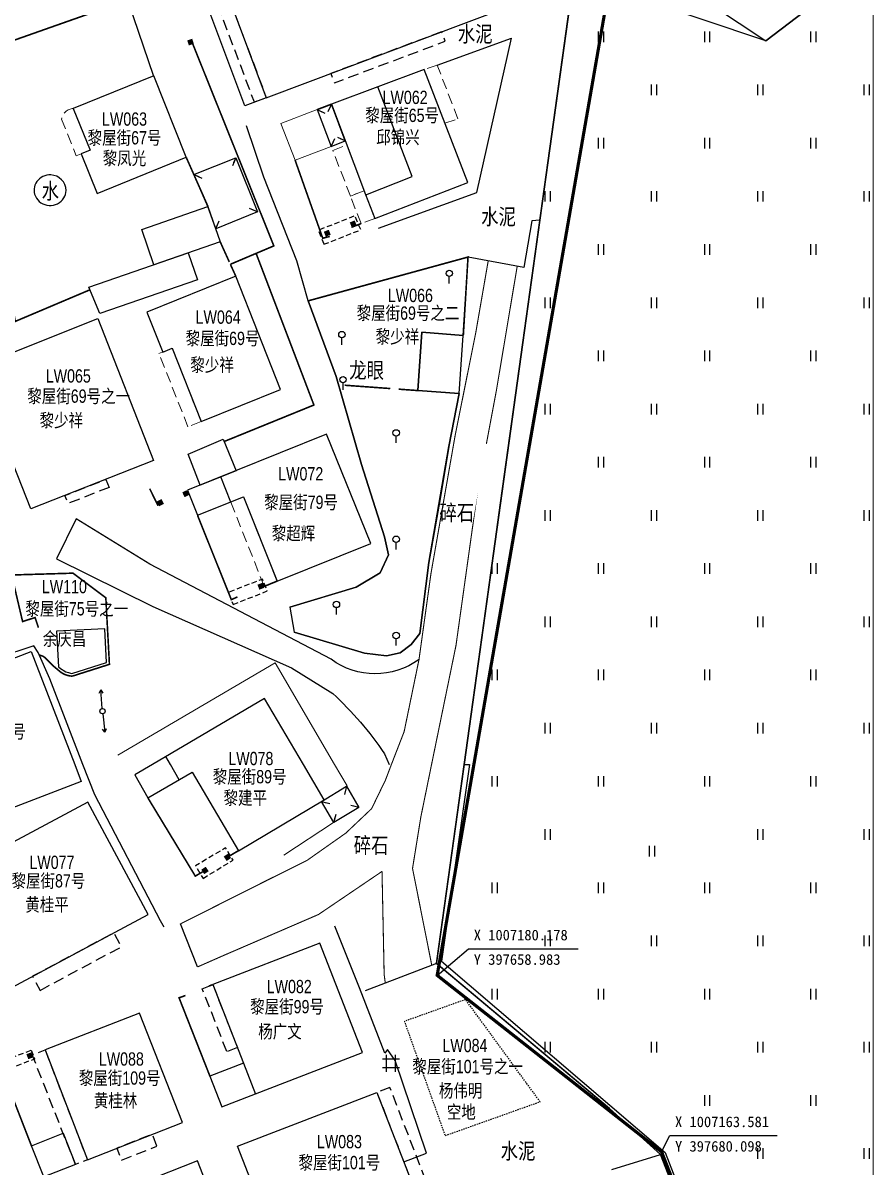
# Model space of a CAD drawing. Extents: x 396500 to 398250, y 1005980 to 1008200.
# Drawn here: x 397620 to 397700, y 1007162.1 to 1007269.7 of the extents above; entities that cross this region are included whole.
import ezdxf
from ezdxf.enums import TextEntityAlignment as Align

# ---------------------------------------------------------------- set-up
doc = ezdxf.new("R2010")
doc.units = 0
doc.header["$LTSCALE"] = 0.5
for name, pattern in [('DASH', [0.35, 0.25, -0.1]), ('X3', [5, 4, -1]), ('X32', [1.5, 1, -0.5]), ('X5', [3, 2, -1])]:
    doc.linetypes.add(name, pattern=pattern)
doc.layers.get('0').update_dxf_attribs({"linetype": 'CONTINUOUS'})
for name, color, linetype in [('DLSS', 4, 'CONTINUOUS'), ('DMTZ', 3, 'CONTINUOUS'), ('GXYZ', 2, 'CONTINUOUS'), ('JMD', 6, 'CONTINUOUS'), ('SXSS', 5, 'CONTINUOUS'), ('ZBTZ', 3, 'CONTINUOUS'), ('权属人', 160, 'CONTINUOUS'), ('用地红线', 1, 'CONTINUOUS'), ('编号', 90, 'CONTINUOUS'), ('门牌号', 1, 'CONTINUOUS')]:
    doc.layers.add(name, color=color, linetype=linetype)
doc.layers.add('绘图层', color=6, linetype='CONTINUOUS', lineweight=5)
doc.styles.add('细等线体', font='长等线体_0.TTF', dxfattribs={"width": 0.8})
doc.styles.add('黑体', font='simhei.ttf')
doc.linetypes.add('10421', pattern='A,2,[150,AAA.SHX,S=1,R=0,X=0,Y=1],1e-11', length=2)
doc.linetypes.add('10422', pattern='A,2,[150,AAA.SHX,S=1,R=0,X=0,Y=1],2,[177,AAA.SHX,S=1,R=0,X=0,Y=0.8],1e-09', length=4)
doc.linetypes.add('1161', pattern='A,0,[149,AAA.SHX,S=0.15,R=0,X=0,Y=0],-1.6', length=1.6)
doc.linetypes.add('443', pattern='A,5,[169,AAA.SHX,S=0.83,R=0,X=0,Y=0],5', length=10)
doc.linetypes.add('444', pattern='A,4.5,[145,AAA.SHX,S=1,R=0,X=0,Y=1],4.5,-0.5,[146,AAA.SHX,S=1,R=0,X=0,Y=0],-0.5', length=10)

# ---------------------------------------------------------------- blocks, each defined once
blk = doc.blocks.new('gc146')
for points in [[(1.6, 0.82), (-1.6, 0.82)], [(-0.8, -1.58), (-0.8, 1.62)], [(0.8, 1.62), (0.8, -1.58)], [(-1.6, -0.78), (1.6, -0.78)]]:
    blk.add_lwpolyline(points)
blk = doc.blocks.new('gc121')
for p, q in [((-0.5, -1), (-0.5, 1)), ((0.5, -1), (0.5, 1))]:
    blk.add_line(p, q)
blk = doc.blocks.new('gc002')
at = {"const_width": 1}
blk.add_lwpolyline([(-0.5, 0), (0.5, 0)], dxfattribs=at)
blk = doc.blocks.new('gc170')
at = {"linetype": 'Continuous'}
blk.add_circle((0, 0), 0.5, dxfattribs=at)
blk = doc.blocks.new('gc013b')
at = {"linetype": 'Continuous'}
blk.add_line((0.5, 0), (4, 0), dxfattribs=at)
at = {"linetype": 'Continuous', "flags": 128}
blk.add_lwpolyline([(3.39, 0.35), (4, 0), (3.39, -0.35)], dxfattribs=at)
blk = doc.blocks.new('gc325')
blk.add_line((0, 0), (0, 1.3))
blk.add_circle((0, 1.9), 0.6)

msp = doc.modelspace()

# ---------------------------------------------------------------- linework, layer by layer
at = {"linetype": 'DASH', "flags": 128}
msp.add_lwpolyline([(397661.65, 1007177.9), (397655.89, 1007175.85), (397659.72, 1007165.11), (397668.66, 1007168.3)], close=True, dxfattribs=at)
at = {"layer": 'DLSS', "linetype": 'X3', "const_width": 0.1, "flags": 128}
for points in [[(397663.78, 1007247.35), (397662.61, 1007240.6), (397660.67, 1007230.94), (397658.39, 1007217.93), (397657.27, 1007209.88), (397655.87, 1007203.09), (397654.67, 1007200)], [(397654.67, 1007200), (397654.11, 1007198.53), (397652.81, 1007195.85), (397650.38, 1007193.55), (397646.71, 1007190.97), (397642.98, 1007189.12), (397634.83, 1007185.02)], [(397654.1, 1007179.44), (397653.99, 1007180.26), (397653.79, 1007189.95)]]:
    msp.add_lwpolyline(points, dxfattribs=at)
at = {"layer": 'DLSS', "linetype": 'Continuous', "lineweight": 0}
msp.add_lwpolyline([(397658.45, 1007200, 0.1, 0.1, 0), (397660.75, 1007211.2, 0.1, 0.1, 0), (397662.55, 1007224.05, 0, 0, 0), (397663.61, 1007230.15, 0.1, 0.1, 0), (397664.56, 1007235.22, 0.1, 0.1, 0), (397666.51, 1007246.85, 0.1, 0.1, 0)], format="xyseb", dxfattribs=at)
at = {"layer": 'DLSS', "linetype": 'Continuous', "lineweight": 0, "const_width": 0.1}
for points in [[(397658.47, 1007181.13), (397656.66, 1007190.23), (397657.44, 1007195.06), (397658.45, 1007200)], [(397636.43, 1007180.97), (397638.84, 1007182.03), (397647.81, 1007185.9), (397653.79, 1007189.95)]]:
    msp.add_lwpolyline(points, dxfattribs=at)
at = {"layer": 'DMTZ', "linetype": '10422', "flags": 128}
for points in [[(397642.9, 1007262.69), (397640.89, 1007261.94), (397636.17, 1007274.49), (397638.18, 1007275.24), (397640.46, 1007276), (397641.14, 1007276.26)], [(397653.45, 1007250.44), (397662.71, 1007253.77), (397665.96, 1007268.3)]]:
    msp.add_lwpolyline(points, dxfattribs=at)
at = {"layer": 'DMTZ', "linetype": '10422'}
for points in [[(397661.52, 1007200), (397671.83, 1007274.13)], [(397688.72, 1007093.04), (397674.94, 1007128.3), (397691.19, 1007134.57), (397680, 1007163.35), (397675.2, 1007167.66), (397658.91, 1007181.3), (397661.52, 1007200)], [(397655.85, 1007162.64), (397657.98, 1007163.47), (397655.04, 1007172.17), (397654.3, 1007173.21), (397654.05, 1007172.87), (397651.68, 1007179.02), (397649.36, 1007184.8)]]:
    msp.add_lwpolyline(points, dxfattribs=at)
at = {"layer": 'DMTZ', "linetype": '10421', "flags": 128}
msp.add_lwpolyline([(397645.12, 1007214.8), (397651.37, 1007216.69), (397653.61, 1007218.03), (397654.39, 1007219.71), (397654.01, 1007221.42), (397651.87, 1007228.21), (397649.48, 1007236.47), (397646.83, 1007243.59), (397645.77, 1007247.34), (397642.66, 1007255.23), (397641.04, 1007260.06)], dxfattribs=at)
at = {"layer": 'DMTZ', "linetype": '10422', "elevation": 5.33, "flags": 128}
for points in [[(397625.65, 1007200), (397622.53, 1007208.05), (397621.42, 1007210.53), (397621.02, 1007211.16), (397617.57, 1007210.02)], [(397633.29, 1007184.75), (397633.21, 1007184.85), (397632.95, 1007185.32), (397626.76, 1007197.15), (397625.65, 1007200)]]:
    msp.add_lwpolyline(points, dxfattribs=at)
at = {"layer": 'DMTZ', "linetype": '10422', "lineweight": 0}
for points in [[(397649.33, 1007200), (397643.75, 1007209.57), (397628.94, 1007200.89)], [(397650.51, 1007197.99), (397649.33, 1007200)], [(397644.55, 1007191.47), (397649.22, 1007194.54)]]:
    msp.add_lwpolyline(points, dxfattribs=at)
at = {"layer": 'JMD', "linetype": 'Continuous'}
for p, q in [((397649.02, 1007262.08), (397648.69, 1007261.35)), ((397649.02, 1007262.08), (397648.81, 1007261.63)), ((397647.68, 1007261.57), (397648.41, 1007261.24)), ((397647.68, 1007261.57), (397648.14, 1007261.37)), ((397649.01, 1007258.12), (397649.34, 1007258.85)), ((397650.33, 1007258.63), (397649.62, 1007258.96)), ((397650.33, 1007258.63), (397649.87, 1007258.83)), ((397649.01, 1007258.12), (397649.21, 1007258.58)), ((397640.03, 1007257.04), (397639.71, 1007256.3)), ((397640.03, 1007257.04), (397639.83, 1007256.58)), ((397636.09, 1007255.46), (397636.83, 1007255.14)), ((397636.09, 1007255.46), (397636.55, 1007255.27)), ((397642.07, 1007251.95), (397641.33, 1007252.27)), ((397642.07, 1007251.95), (397641.61, 1007252.15)), ((397638.14, 1007250.37), (397638.45, 1007251.11)), ((397638.14, 1007250.37), (397638.35, 1007250.83)), ((397650.44, 1007197.95), (397650.25, 1007197.18)), ((397650.44, 1007197.95), (397650.32, 1007197.47)), ((397648.1, 1007196.52), (397648.87, 1007196.33)), ((397648.1, 1007196.52), (397648.58, 1007196.4)), ((397649.27, 1007194.54), (397649.46, 1007195.32)), ((397651.62, 1007195.97), (397650.84, 1007196.16)), ((397651.62, 1007195.97), (397651.13, 1007196.09)), ((397649.27, 1007194.54), (397649.39, 1007195.03))]:
    msp.add_line(p, q, dxfattribs=at)
at = {"layer": 'JMD', "linetype": 'Continuous', "flags": 128}
for points in [[(397661.24, 1007283.01), (397638.49, 1007274.45), (397642.9, 1007262.69), (397665.66, 1007271.24)], [(397652.25, 1007253.59), (397653.11, 1007251.35), (397661.86, 1007254.72), (397657.77, 1007265.34), (397653.39, 1007263.71), (397649.02, 1007262.08)], [(397635.36, 1007257.1), (397632.31, 1007264.75), (397624.74, 1007261.67), (397626.33, 1007257.75), (397625.49, 1007257.41), (397627, 1007253.7)], [(397649.02, 1007262.08), (397647.68, 1007261.57), (397649.01, 1007258.12), (397650.33, 1007258.63)], [(397636.09, 1007255.46), (397640.03, 1007257.04), (397642.07, 1007251.95), (397638.14, 1007250.37), (397637.41, 1007252.47)], [(397644.25, 1007235.25), (397640.03, 1007245.91), (397631.66, 1007242.53), (397633.15, 1007238.77), (397634.04, 1007239.13), (397636.77, 1007232.24)], [(397657.15, 1007235.16), (397661.04, 1007234.88), (397661.44, 1007240.35), (397657.55, 1007240.64)], [(397652.73, 1007220.78), (397648.55, 1007231.07), (397635.5, 1007225.78), (397636.43, 1007223.43), (397640.76, 1007225.17), (397643.91, 1007217.24)], [(397635.54, 1007229.18), (397638.85, 1007230.59), (397640.06, 1007227.62), (397636.68, 1007226.26)], [(397623.36, 1007209.17), (397623.54, 1007209.02), (397623.68, 1007208.93), (397623.79, 1007208.86), (397624.04, 1007208.7), (397624.29, 1007208.64), (397624.47, 1007208.6), (397624.61, 1007208.56), (397627.88, 1007209.6), (397627.71, 1007212.77), (397623.17, 1007212.55)], [(397651.62, 1007195.97), (397649.27, 1007194.54), (397648.1, 1007196.52), (397650.44, 1007197.95)], [(397651.96, 1007172.91), (397647.93, 1007183.22), (397637.87, 1007179.31), (397640.75, 1007171.92), (397637.6, 1007170.69), (397638.73, 1007167.81)], [(397635.01, 1007166.36), (397630.98, 1007176.61), (397622.08, 1007173.18), (397626.07, 1007162.84)], [(397653.31, 1007169.17), (397657.29, 1007158.91), (397644.19, 1007153.83), (397640.2, 1007164.11)], [(397640.49, 1007152.28), (397636.44, 1007162.75), (397625.94, 1007158.59), (397628.86, 1007151.23), (397626.25, 1007150.19), (397627.46, 1007147.12)]]:
    msp.add_lwpolyline(points, close=True, dxfattribs=at)
at = {"layer": 'JMD', "color": 6, "linetype": '443', "const_width": 0.15, "flags": 128}
for points in [[(397674.66, 1007278.15), (397671.83, 1007274.13), (397671.15, 1007269.21), (397667.01, 1007239.49), (397664.94, 1007224.64), (397663.57, 1007214.73), (397662.19, 1007204.83), (397661.52, 1007200)], [(397634.32, 1007272.2), (397633.83, 1007273.26), (397614.98, 1007266.62), (397615.51, 1007263.49)], [(397639.52, 1007247.03), (397643.61, 1007248.76), (397639.47, 1007259.07), (397635.96, 1007267.8)], [(397649.02, 1007262.08), (397647.68, 1007261.57)], [(397615.79, 1007261.03), (397619.28, 1007241.66), (397626.3, 1007244.63)], [(397637.41, 1007252.47), (397635.36, 1007257.1)], [(397645.61, 1007256.82), (397648.21, 1007249.48), (397648.87, 1007249.65)], [(397650.91, 1007250.5), (397651.82, 1007250.86)], [(397639.42, 1007247.25), (397638.56, 1007249.15)], [(397638.94, 1007230.37), (397647.38, 1007233.8), (397641.94, 1007248.06)], [(397640.03, 1007245.91), (397639.52, 1007247.03)], [(397661.44, 1007240.35), (397661.88, 1007247.71), (397646.83, 1007243.59)], [(397650.27, 1007235.66), (397654.56, 1007235.35)], [(397655.36, 1007235.29), (397657.15, 1007235.16)], [(397631.93, 1007225.93), (397632.72, 1007224.33)], [(397636.43, 1007223.43), (397639.61, 1007215.5), (397640.19, 1007215.76)], [(397642.27, 1007216.57), (397643.91, 1007217.24)], [(397661.52, 1007200), (397660.81, 1007194.92), (397660.12, 1007189.97), (397658.91, 1007181.3), (397663.7, 1007177.29), (397675.2, 1007167.66)], [(397631.76, 1007196.86), (397636.22, 1007189.51), (397637.13, 1007190.04)], [(397639.06, 1007191.18), (397640.28, 1007191.9)], [(397637.87, 1007179.31), (397637.49, 1007179.17)], [(397635.29, 1007178.28), (397634.69, 1007178.07), (397637.6, 1007170.69)], [(397617.91, 1007171.59), (397620.8, 1007164.16)]]:
    msp.add_lwpolyline(points, dxfattribs=at)
at = {"layer": 'JMD', "linetype": 'X5', "flags": 128}
for points in [[(397638.49, 1007274.45), (397642.9, 1007262.69), (397641.78, 1007262.27), (397637.36, 1007274.03)], [(397659.4, 1007268.89), (397648.98, 1007264.98), (397649.32, 1007264.09), (397659.73, 1007268)], [(397622.08, 1007173.18), (397626.07, 1007162.84), (397624.94, 1007162.4), (397620.88, 1007172.71)], [(397632.61, 1007164.12), (397632.17, 1007165.24), (397628.83, 1007163.93), (397629.27, 1007162.81)]]:
    msp.add_lwpolyline(points, close=True, dxfattribs=at)
at = {"layer": 'JMD', "linetype": 'X5', "lineweight": 0}
for points in [[(397660.92, 1007260.71), (397658.99, 1007265.75), (397657.77, 1007265.34), (397659.71, 1007260.3)], [(397649.16, 1007257.73), (397650.48, 1007258.24), (397652.11, 1007253.94), (397650.82, 1007253.44)], [(397650.82, 1007253.44), (397652.11, 1007253.94), (397653.1, 1007251.35), (397651.82, 1007250.86)], [(397632.8, 1007238.64), (397634.04, 1007239.13), (397636.77, 1007232.24), (397635.53, 1007231.75)], [(397639.55, 1007224.68), (397640.76, 1007225.17), (397643.91, 1007217.24), (397642.7, 1007216.76)]]:
    msp.add_lwpolyline(points, close=True, dxfattribs=at)
at = {"layer": 'JMD', "linetype": 'Continuous', "flags": 128}
for points in [[(397652.26, 1007253.56), (397656.64, 1007255.29), (397653.39, 1007263.71)], [(397639.55, 1007224.68), (397638.61, 1007227.04)], [(397646.39, 1007200), (397642.73, 1007206.21), (397632.19, 1007200)], [(397633.88, 1007200), (397633.46, 1007200.74)], [(397632.19, 1007200), (397630.54, 1007199.03), (397631.76, 1007196.86), (397635.92, 1007199.27), (397640.28, 1007191.9), (397648.35, 1007196.68), (397646.39, 1007200)], [(397634.69, 1007198.56), (397633.88, 1007200)], [(397640.75, 1007171.92), (397641.88, 1007169.02)]]:
    msp.add_lwpolyline(points, dxfattribs=at)
at = {"layer": 'JMD', "linetype": 'X5', "lineweight": 0}
msp.add_lwpolyline([(397624.74, 1007261.67, 0.367174), (397623.64, 1007260.68), (397625.02, 1007257.24), (397626.33, 1007257.75)], format="xyb", close=True, dxfattribs=at)
at = {"layer": 'JMD', "linetype": 'Continuous', "lineweight": 0}
msp.add_lwpolyline([(397649.01, 1007258.12), (397647.68, 1007261.57), (397644.27, 1007260.27), (397645.61, 1007256.82)], close=True, dxfattribs=at)
at = {"layer": 'JMD', "linetype": 'Continuous'}
for points in [[(397631.18, 1007250.31), (397637.41, 1007252.47), (397638.56, 1007249.15), (397632.33, 1007246.98)], [(397626.2, 1007244.87), (397635.56, 1007248.1), (397636.44, 1007245.57), (397627.25, 1007242.4)], [(397624.94, 1007162.4), (397621.96, 1007161.23), (397620.8, 1007164.16), (397623.78, 1007165.33)]]:
    msp.add_lwpolyline(points, close=True, dxfattribs=at)
at = {"layer": 'JMD', "linetype": 'X32', "flags": 128}
for points in [[(397648.32, 1007248.91), (397651.79, 1007250.27), (397651.25, 1007251.58), (397647.78, 1007250.22)], [(397639.78, 1007215.04), (397642.99, 1007216.32), (397642.53, 1007217.43), (397639.33, 1007216.18)], [(397636.95, 1007189.3), (397639.77, 1007191.01), (397639.06, 1007192.17), (397636.23, 1007190.46)], [(397620.78, 1007173.15), (397621.1, 1007172.31), (397617.83, 1007171.06), (397617.54, 1007171.91)]]:
    msp.add_lwpolyline(points, close=True, dxfattribs=at)
at = {"layer": 'JMD', "linetype": 'Continuous', "flags": 128}
for points, elevation in [([(397615.46, 1007237.33), (397627.06, 1007241.93), (397632.29, 1007228.58), (397620.74, 1007224.03)], 11.33), ([(397631.77, 1007185.89), (397626.12, 1007196.46), (397611.96, 1007188.9), (397617.59, 1007178.31)], 1.55)]:
    msp.add_lwpolyline(points, close=True, dxfattribs=dict(at, elevation=elevation))
at = {"layer": 'JMD', "linetype": '444', "flags": 128}
msp.add_lwpolyline([(397661.04, 1007234.88), (397660.09, 1007229.9), (397659.28, 1007225.17), (397658.19, 1007218.99), (397657.34, 1007212.31), (397656.52, 1007211.28), (397655.51, 1007210.51), (397654.22, 1007210.23), (397652.13, 1007210.46), (397645.53, 1007212.45)], dxfattribs=at)
at = {"layer": 'JMD', "linetype": 'X5', "flags": 128}
for points, elevation in [([(397628.11, 1007226.06), (397624.25, 1007224.54), (397623.95, 1007225.29), (397627.81, 1007226.81)], 16.61), ([(397621.61, 1007178.77), (397629.27, 1007182.87), (397628.57, 1007184.18), (397620.91, 1007180.09)], 8.32)]:
    msp.add_lwpolyline(points, close=True, dxfattribs=dict(at, elevation=elevation))
at = {"layer": 'JMD', "color": 6, "linetype": '443', "const_width": 0.15, "flags": 128}
msp.add_lwpolyline([(397621.57, 1007210.29), (397621.89, 1007210.18), (397622.07, 1007210.05), (397622.83, 1007209.29), (397623.38, 1007208.83, 0.178004), (397624.65, 1007208.31), (397628.14, 1007209.42), (397627.8, 1007215.68), (397624.71, 1007217.99), (397618.94, 1007217.82), (397619.97, 1007213.44), (397621.14, 1007213.82), (397621.46, 1007212.87)], format="xyb", dxfattribs=at)
at = {"layer": 'JMD', "linetype": 'Continuous', "elevation": 5.08, "flags": 128}
for points in [[(397608.73, 1007200), (397606.72, 1007205.21), (397620.78, 1007210.62), (397624.87, 1007200)], [(397624.87, 1007200), (397625.49, 1007198.39), (397611.42, 1007193.01), (397608.73, 1007200)]]:
    msp.add_lwpolyline(points, dxfattribs=at)
at = {"layer": 'JMD', "linetype": 'X5'}
for points in [[(397637.87, 1007179.31), (397640.18, 1007173.39), (397639.19, 1007173.01), (397636.88, 1007178.92)], [(397644.19, 1007153.83), (397644.65, 1007152.63), (397658.96, 1007158.14), (397654.54, 1007169.64), (397653.31, 1007169.17), (397657.29, 1007158.91)]]:
    msp.add_lwpolyline(points, close=True, dxfattribs=at)
at = {"layer": 'SXSS', "linetype": 'Continuous', "flags": 128}
msp.add_lwpolyline([(397624.06, 1007253.96, 0.403359), (397622.62, 1007255.43, 0.253999), (397621.3, 1007254.8, 0.273896), (397621.17, 1007253.44, 0.593202), (397623.86, 1007253.27, 0.13548)], format="xyb", close=True, dxfattribs=at)
at = {"layer": 'ZBTZ', "linetype": '1161', "flags": 128}
for points in [[(397674.66, 1007278.15), (397689.9, 1007268.04), (397700, 1007275.75)], [(397632.29, 1007264.78), (397629.98, 1007271.59)], [(397658.99, 1007265.75), (397665.96, 1007268.3)], [(397636.43, 1007180.97), (397634.83, 1007185.02)], [(397658.91, 1007181.3), (397652.19, 1007178.71)], [(397675.4, 1007161.94), (397679.99, 1007163.35)]]:
    msp.add_lwpolyline(points, dxfattribs=at)
at = {"layer": 'ZBTZ', "linetype": 'Continuous', "flags": 128}
for points in [[(397700, 1007275.75), (397689.9, 1007268.04), (397671.83, 1007274.13), (397668.64, 1007251.19), (397661.52, 1007200)], [(397662.01, 1007200), (397659.4, 1007181.5), (397680.42, 1007163.52), (397691.7, 1007134.48), (397675.51, 1007128.06), (397688.94, 1007093.42), (397700, 1007102.29)], [(397661.52, 1007200), (397662.01, 1007200)], [(397661.52, 1007200), (397662.01, 1007200)]]:
    msp.add_lwpolyline(points, dxfattribs=at)
at = {"layer": 'ZBTZ', "linetype": '1161', "elevation": 26.95, "flags": 128}
msp.add_lwpolyline([(397668.64, 1007251.19), (397667.87, 1007251.12), (397667.13, 1007246.73), (397661.88, 1007247.71)], dxfattribs=at)
at = {"layer": 'ZBTZ', "linetype": '1161', "flags": 128}
msp.add_lwpolyline([(397645.12, 1007214.8), (397645.53, 1007212.45), (397652.13, 1007210.46), (397654.22, 1007210.23), (397655.51, 1007210.51), (397656.52, 1007211.28), (397657.34, 1007212.31), (397658.19, 1007218.99), (397660.09, 1007229.9), (397661.04, 1007234.88), (397657.15, 1007235.16), (397657.55, 1007240.64), (397661.44, 1007240.35), (397661.88, 1007247.71), (397646.83, 1007243.59), (397649.48, 1007236.47), (397651.87, 1007228.21), (397654.01, 1007221.42), (397654.39, 1007219.71), (397653.61, 1007218.03), (397651.37, 1007216.69)], close=True, dxfattribs=at)
msp.add_lwpolyline([(397657.27, 1007209.88, -0.32738), (397648.99, 1007209.89), (397631.95, 1007218.84), (397625.01, 1007223.11), (397623.17, 1007219.34), (397632.23, 1007214.85), (397645.26, 1007209.09), (397649.16, 1007206.68, -0.056435), (397654.02, 1007201.02), (397654.45, 1007200)], format="xyb", dxfattribs=at)
at = {"layer": '用地红线', "linetype": 'Continuous', "const_width": 0.3, "flags": 128}
msp.add_lwpolyline([(396896.97, 1006409.31, -0.090189), (397228.69, 1007024.03), (397387.8, 1007222.91), (397401.3, 1007212.11), (397426.33, 1007243.38), (397412.82, 1007254.19), (397549.49, 1007427.16), (397597.06, 1007408.49), (397590.11, 1007392.96), (397593.63, 1007391.18), (397580.3, 1007365.5), (397677.78, 1007288.14), (397658.98, 1007180.18), (397680.1, 1007163.58), (397691.21, 1007135.06, -0.057003), (397648.05, 1007084.95), (397357.5, 1006816.5, 0.141668), (397271.32, 1006673.86), (397185.66, 1006354.4)], format="xyb", dxfattribs=at)
at = {"layer": '用地红线', "linetype": 'Continuous', "flags": 128}
for points in [[(397658.98, 1007180.18), (397661.92, 1007182.67), (397672.25, 1007182.67)], [(397680.1, 1007163.58), (397680.86, 1007165.11), (397690.97, 1007165.11)]]:
    msp.add_lwpolyline(points, dxfattribs=at)
at = {"layer": '绘图层', "linetype": 'Continuous', "flags": 128}
msp.add_lwpolyline([(397300, 1007530), (397300, 1007130), (397700, 1007130), (397700, 1007530)], close=True, dxfattribs=at)

# ---------------------------------------------------------------- block references
at = {"layer": 'GXYZ', "linetype": 'Continuous', "yscale": 0.5}
for xscale, rotation in [(0.5, 94.61194939693043), (0.4999999999999999, 276.1476033918017)]:
    msp.add_blockref('gc013b', (397627.49, 1007205.02), dxfattribs=dict(at, xscale=xscale, rotation=rotation))
at = {"layer": 'GXYZ', "linetype": 'Continuous', "xscale": 0.5, "yscale": 0.5}
msp.add_blockref('gc170', (397627.49, 1007205.02), dxfattribs=at)
at = {"layer": 'JMD', "linetype": 'Continuous', "yscale": 0.5, "zscale": 0.5}
for p, xscale, rotation in [((397635.77, 1007267.92), 0.5, 288.4335677573969), ((397651.08, 1007250.83), 0.5, 201.7944244448265), ((397648.64, 1007249.95), 0.4999999999999998, 201.7944244448265), ((397635.33, 1007225.47), 0.5, 295.7083070502436), ((397632.93, 1007224.62), 0.4999999999999999, 295.7083070502436), ((397642.39, 1007216.76), 0.5, 291.2488919501932), ((397639.24, 1007191.28), 0.5, 213.9783640736893), ((397637.13, 1007190.04), 0.4999999999999999, 213.9783640736893)]:
    msp.add_blockref('gc002', p, dxfattribs=dict(at, xscale=xscale, rotation=rotation))
at = {"layer": 'JMD', "linetype": 'X5', "xscale": 0.5, "yscale": 0.5, "zscale": 0.5, "rotation": 200.6579799495887}
msp.add_blockref('gc002', (397620.65, 1007172.62), dxfattribs=at)
at = {"layer": 'SXSS', "linetype": 'Continuous', "xscale": 0.5, "yscale": 0.5}
msp.add_blockref('gc146', (397654.62, 1007171.89), dxfattribs=at)
at = {"layer": 'ZBTZ', "linetype": 'Continuous', "xscale": 0.5, "yscale": 0.5}
for name, p in [('gc121', (397674.4, 1007268.42)), ('gc121', (397684.4, 1007268.42)), ('gc121', (397694.4, 1007268.42)), ('gc121', (397679.4, 1007263.42)), ('gc121', (397689.4, 1007263.42)), ('gc121', (397699.4, 1007263.42)), ('gc121', (397674.4, 1007258.42)), ('gc121', (397684.4, 1007258.42)), ('gc121', (397694.4, 1007258.42)), ('gc121', (397669.4, 1007253.42)), ('gc121', (397679.4, 1007253.42)), ('gc121', (397689.4, 1007253.42)), ('gc121', (397699.4, 1007253.42)), ('gc121', (397674.4, 1007248.42)), ('gc121', (397684.4, 1007248.42)), ('gc121', (397694.4, 1007248.42)), ('gc325', (397660.12, 1007245.23)), ('gc121', (397669.4, 1007243.42)), ('gc121', (397679.4, 1007243.42)), ('gc121', (397689.4, 1007243.42)), ('gc121', (397699.4, 1007243.42)), ('gc325', (397650.01, 1007239.47)), ('gc121', (397674.4, 1007238.42)), ('gc121', (397684.4, 1007238.42)), ('gc121', (397694.4, 1007238.42)), ('gc325', (397650.12, 1007235.23)), ('gc121', (397669.4, 1007233.42)), ('gc121', (397679.4, 1007233.42)), ('gc121', (397689.4, 1007233.42)), ('gc121', (397699.4, 1007233.42)), ('gc325', (397655.12, 1007230.23)), ('gc121', (397674.4, 1007228.42)), ('gc121', (397684.4, 1007228.42)), ('gc121', (397694.4, 1007228.42)), ('gc121', (397669.4, 1007223.42)), ('gc121', (397679.4, 1007223.42)), ('gc121', (397689.4, 1007223.42)), ('gc121', (397699.4, 1007223.42)), ('gc325', (397655.12, 1007220.23)), ('gc121', (397664.4, 1007218.42)), ('gc121', (397674.4, 1007218.42)), ('gc121', (397684.4, 1007218.42)), ('gc121', (397694.4, 1007218.42)), ('gc325', (397649.5, 1007214.1)), ('gc121', (397669.4, 1007213.42)), ('gc121', (397679.4, 1007213.42)), ('gc121', (397689.4, 1007213.42)), ('gc121', (397699.4, 1007213.42)), ('gc325', (397655.12, 1007211.18)), ('gc121', (397664.4, 1007208.42)), ('gc121', (397674.4, 1007208.42)), ('gc121', (397684.4, 1007208.42)), ('gc121', (397694.4, 1007208.42)), ('gc121', (397669.4, 1007203.42)), ('gc121', (397679.4, 1007203.42)), ('gc121', (397689.4, 1007203.42)), ('gc121', (397699.4, 1007203.42)), ('gc121', (397664.4, 1007198.42)), ('gc121', (397674.4, 1007198.42)), ('gc121', (397684.4, 1007198.42)), ('gc121', (397694.4, 1007198.42)), ('gc121', (397669.4, 1007193.42)), ('gc121', (397689.4, 1007193.42)), ('gc121', (397699.4, 1007193.42)), ('gc121', (397679.21, 1007191.86)), ('gc121', (397664.4, 1007188.42)), ('gc121', (397674.4, 1007188.42)), ('gc121', (397684.4, 1007188.42)), ('gc121', (397694.4, 1007188.42)), ('gc121', (397669.4, 1007183.42)), ('gc121', (397679.4, 1007183.42)), ('gc121', (397689.4, 1007183.42)), ('gc121', (397699.4, 1007183.42)), ('gc121', (397664.4, 1007178.42)), ('gc121', (397674.4, 1007178.42)), ('gc121', (397684.4, 1007178.42)), ('gc121', (397694.4, 1007178.42)), ('gc121', (397669.4, 1007173.42)), ('gc121', (397679.4, 1007173.42)), ('gc121', (397689.4, 1007173.42)), ('gc121', (397699.4, 1007173.42)), ('gc121', (397684.4, 1007168.42)), ('gc121', (397694.4, 1007168.42)), ('gc121', (397689.4, 1007163.42)), ('gc121', (397699.4, 1007163.42))]:
    msp.add_blockref(name, p, dxfattribs=at)

# ---------------------------------------------------------------- texts
at = {"layer": 'DLSS', "linetype": 'Continuous', "style": '细等线体', "width": 0.8}
for s, p in [('水泥', (397662.56, 1007268.71)), ('水泥', (397664.75, 1007251.53)), ('碎石', (397660.83, 1007223.7)), ('碎石', (397652.76, 1007192.44)), ('水泥', (397666.59, 1007163.69))]:
    msp.add_text(s, height=1.5, dxfattribs=at).set_placement(p, align=Align.MIDDLE)
at = {"layer": 'SXSS', "color": 5, "linetype": 'Continuous', "style": '细等线体', "width": 0.8}
msp.add_text('水', height=1.5, dxfattribs=at).set_placement((397622.58, 1007253.94), align=Align.MIDDLE)
at = {"layer": 'ZBTZ', "linetype": 'Continuous', "style": '细等线体', "width": 0.8}
msp.add_text('龙眼', height=1.5, dxfattribs=at).set_placement((397652.34, 1007237.09), align=Align.MIDDLE)
at = {"layer": '权属人', "linetype": 'Continuous', "char_height": 1.25, "attachment_point": 1, "style": '细等线体'}
for s, insert, own_width in [('邱锦兴', (397653.24, 1007259.6), 4.3595), ('黎凤光', (397627.51, 1007257.63), 4.3436), ('黎少祥', (397653.19, 1007240.86), 6.4184), ('黎少祥', (397635.75, 1007238.2), 4.9253), ('黎少祥', (397621.57, 1007232.98), 5.461), ('黎超辉', (397643.41, 1007222.36), 5.2635), ('余庆昌', (397621.87, 1007212.44), 4.4277), ('黎建平', (397638.88, 1007197.49), 4.2799), ('黄桂平', (397620.23, 1007187.45), 4.9571), ('杨广文', (397642.14, 1007175.52), 5.5348), ('杨伟明', (397659.14, 1007169.96), 5.9868), ('黄桂林', (397626.67, 1007169.04), 6.1867)]:
    msp.add_mtext_dynamic_manual_height_columns(s, width=1.5156, gutter_width=1, heights=[0], dxfattribs=dict(at, insert=insert)).dxf.set("width", own_width)
at = {"layer": '用地红线', "linetype": 'Continuous', "style": '黑体'}
for s, p in [('X 1007180.178', (397662.42, 1007183.17)), ('X 1007163.581', (397681.36, 1007165.61))]:
    msp.add_text(s, height=1, dxfattribs=at).set_placement(p, align=Align.BOTTOM_LEFT)
for s, p in [('Y 397658.983', (397662.42, 1007182.17)), ('Y 397680.098', (397681.36, 1007164.61))]:
    msp.add_text(s, height=1, dxfattribs=at).set_placement(p, align=Align.TOP_LEFT)
at = {"layer": '编号', "linetype": 'Continuous', "char_height": 1.25, "attachment_point": 1, "style": '细等线体'}
for s, insert in [('LW062', (397653.84, 1007263.35)), ('LW063', (397627.44, 1007261.31)), ('LW066', (397654.34, 1007244.73)), ('LW064', (397636.25, 1007242.69)), ('LW065', (397622.15, 1007237.16)), ('LW072', (397644.02, 1007227.96)), ('LW110', (397621.78, 1007217.35)), ('LW078', (397639.33, 1007201.19)), ('LW077', (397620.61, 1007191.43)), ('LW082', (397642.94, 1007179.75)), ('LW084', (397659.47, 1007174.21)), ('LW088', (397627.14, 1007172.94)), ('LW083', (397647.66, 1007165.17))]:
    msp.add_mtext_dynamic_manual_height_columns(s, width=0.9323, gutter_width=1, heights=[0], dxfattribs=dict(at, insert=insert))
at = {"layer": '门牌号', "linetype": 'Continuous', "char_height": 1.25, "attachment_point": 1, "style": '细等线体'}
for s, insert, own_width in [('黎屋街65号', (397652.21, 1007261.66), 7.1992), ('黎屋街67号', (397626.09, 1007259.55), 7.4928), ('黎屋街69号之二', (397651.4, 1007243.07), 9.7828), ('黎屋街69号', (397635.31, 1007240.69), 8.1346), ('黎屋街69号之一', (397620.41, 1007235.26), 9.4445), ('黎屋街79号', (397642.7, 1007225.28), 6.9648), ('黎屋街75号之一', (397620.23, 1007215.27), 11.9888), ('黎屋街81号', (397613.33, 1007203.72), 7.633), ('黎屋街89号', (397637.86, 1007199.48), 6.908), ('黎屋街87号', (397618.93, 1007189.69), 7.62), ('黎屋街99号', (397641.38, 1007177.86), 8.1746), ('黎屋街101号之一', (397656.64, 1007172.23), 11.4871), ('黎屋街109号', (397625.26, 1007171.15), 8.1025), ('空地', (397659.88, 1007167.96), 7.2507), ('黎屋街101号', (397645.93, 1007163.2), 8.4095)]:
    msp.add_mtext_dynamic_manual_height_columns(s, width=4.8774, gutter_width=1, heights=[0], dxfattribs=dict(at, insert=insert)).dxf.set("width", own_width)

doc.saveas('drawing.dxf')
